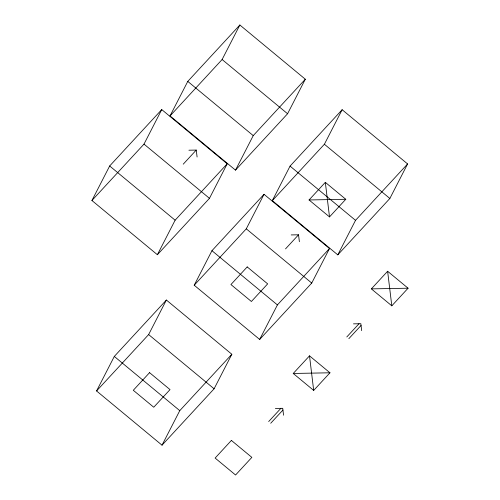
<?xml version="1.0" encoding="UTF-8"?>
<svg xmlns="http://www.w3.org/2000/svg" width="500" height="500" viewBox="0 0 500 500"><rect width="100%" height="100%" fill="white"/><g stroke="black" fill="none" stroke-linecap="round" stroke-linejoin="round"><path stroke-width="0.75" d="M91.925 200.506L109.669 165.975L161.744 109.588L227.206 163.806L209.462 198.337L157.381 254.725L91.925 200.506L144 144.113L161.744 109.588M170.037 115.919L187.781 81.394L239.856 25L305.319 79.219L287.575 113.75L235.5 170.138L170.037 115.919L222.113 59.525L239.856 25M157.381 254.725L175.125 220.2L227.206 163.806M96.562 390.956L114.306 356.431L166.381 300.038L231.844 354.263L214.1 388.787L162.019 445.181L96.562 390.956L148.637 334.569L166.381 300.038M235.5 170.138L253.244 135.612L305.319 79.219M194.206 285.225L211.95 250.7L264.025 194.306L329.487 248.525L311.744 283.056L259.662 339.444L194.206 285.225L246.281 228.831L264.025 194.306M272.319 200.637L290.062 166.112L342.144 109.719L407.6 163.944L389.856 198.469L337.781 254.862L272.319 200.637L324.394 144.25L342.144 109.719M162.019 445.181L179.769 410.65L231.844 354.263M259.662 339.444L277.413 304.919L329.487 248.525M337.781 254.862L355.525 220.331L407.6 163.944M183.238 164.175L196.256 150.075L197.094 156.994M309.05 199.963L325.325 182.338L345.781 199.281L329.506 216.906L309.05 199.963L345.781 199.281M285.519 248.894L298.538 234.8L299.375 241.713M293.231 373.469L309.506 355.85L329.963 372.794L313.688 390.412L293.231 373.469L329.963 372.794M371.35 288.881L387.619 271.262L408.075 288.206L391.806 305.825L371.35 288.881L408.075 288.206M268.681 421.556L280.887 408.344M346.794 336.969L359 323.756M270.725 423.25L282.931 410.037M348.844 338.669L361.05 325.45M188.912 150.213L196.256 150.075M291.194 234.931L298.538 234.8M353.494 323.856L360.838 323.719L361.675 330.631M275.375 408.444L282.725 408.306L283.556 415.219M222.113 59.525L287.575 113.75M324.394 144.25L389.856 198.469M187.781 81.394L253.244 135.612M290.062 166.112L355.525 220.331M144 144.113L209.462 198.337M246.281 228.831L311.744 283.056M109.669 165.975L175.125 220.2M211.95 250.7L277.413 304.919M148.637 334.569L214.1 388.787M114.306 356.431L179.769 410.65M387.619 271.262L391.806 305.825M325.325 182.338L329.506 216.906M309.506 355.85L313.688 390.412M149.562 372.656L133.294 390.281L153.75 407.225L170.019 389.6L149.562 372.656M247.206 266.925L230.938 284.55L251.394 301.494L267.663 283.869L247.206 266.925M231.394 440.431L215.119 458.056L235.575 475L251.85 457.375L231.394 440.431"/></g></svg>
